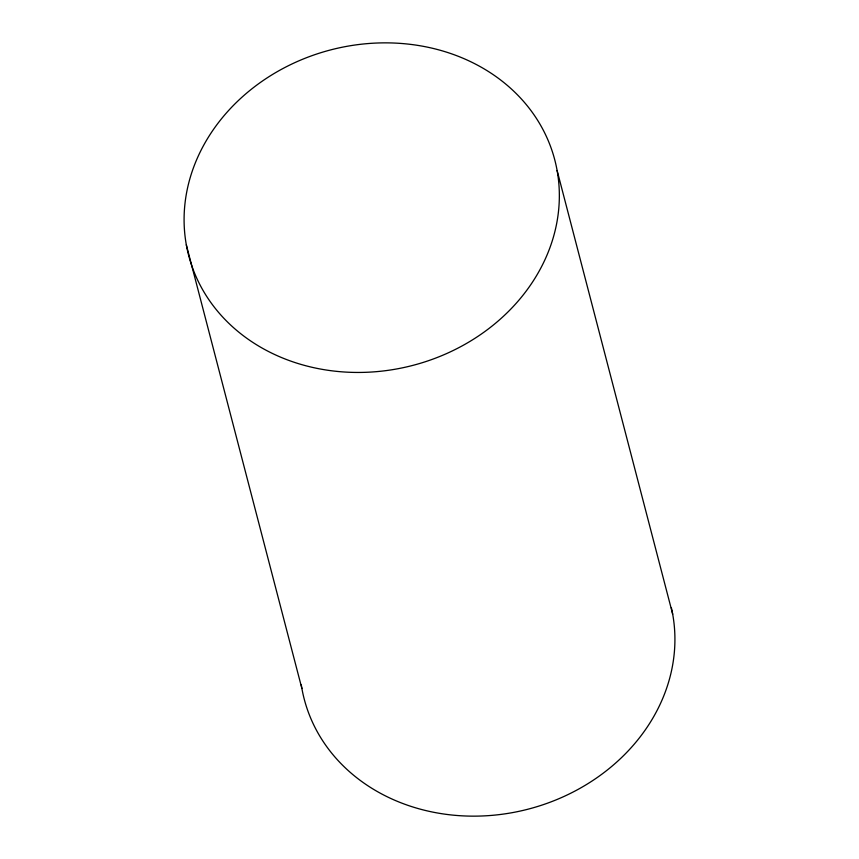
<?xml version="1.0" encoding="UTF-8"?>
<svg xmlns="http://www.w3.org/2000/svg" width="859" height="859" viewBox="0 0 859 859"><rect width="100%" height="100%" fill="white"/><g stroke="black" fill="none" stroke-linecap="round" stroke-linejoin="round"><path stroke-width="1.29" d="M557.115 170.522A189.195 163.017 -14.6 0 1 304.011 365.268A189.195 163.017 -14.6 0 1 254.017 87.167A189.195 163.017 -14.6 0 1 557.115 170.522L672.694 614.217M186.306 244.783L301.885 688.478M671.362 607.732A189.195 163.017 -14.6 0 1 517.666 811.605A189.195 163.017 -14.6 0 1 301.241 684.559"/></g></svg>
